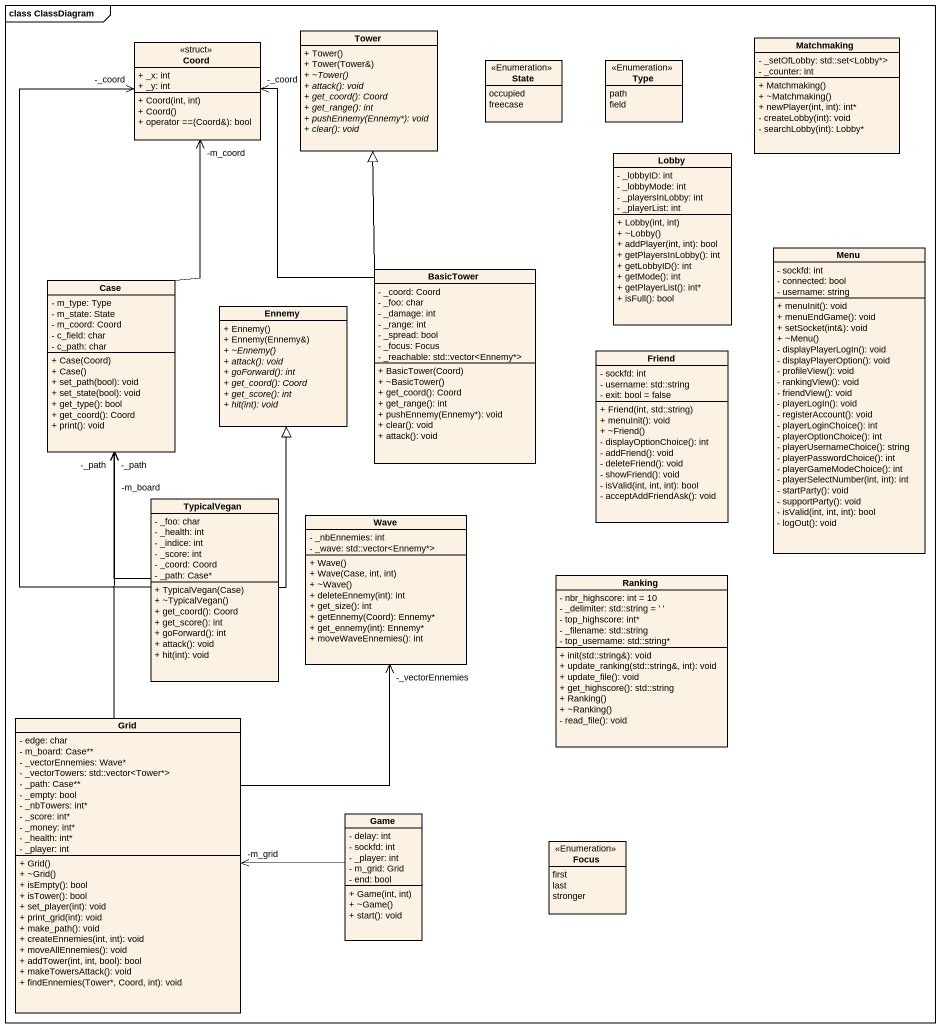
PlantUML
@startuml
mainframe class ClassDiagram
hide circle
hide empty members
skinparam classAttributeIconSize 0
class Tower {
  + Tower()
  + Tower(Tower&)
  {abstract} + ~Tower()
  {abstract} + attack(): void
  {abstract} + get_coord(): Coord
  {abstract} + get_range(): int
  {abstract} + pushEnnemy(Ennemy*): void
  {abstract} + clear(): void
}
class Coord <<struct>> {
  + _x: int
  + _y: int
  + Coord(int, int)
  + Coord()
  + operator ==(Coord&): bool
}
enum "State" as State_ <<Enumeration>> {
  occupied
  freecase
}
enum Type <<Enumeration>> {
  path
  field
}
class Matchmaking {
  - _setOfLobby: std::set<Lobby*>
  - _counter: int
  + Matchmaking()
  + ~Matchmaking()
  + newPlayer(int, int): int*
  - createLobby(int): void
  - searchLobby(int): Lobby*
}
class Lobby {
  - _lobbyID: int
  - _lobbyMode: int
  - _playersInLobby: int
  - _playerList: int
  + Lobby(int, int)
  + ~Lobby()
  + addPlayer(int, int): bool
  + getPlayersInLobby(): int
  + getLobbyID(): int
  + getMode(): int
  + getPlayerList(): int*
  + isFull(): bool
}
class Menu {
  - sockfd: int
  - connected: bool
  - username: string
  + menuInit(): void
  + menuEndGame(): void
  + setSocket(int&): void
  + ~Menu()
  - displayPlayerLogIn(): void
  - displayPlayerOption(): void
  - profileView(): void
  - rankingView(): void
  - friendView(): void
  - playerLogIn(): void
  - registerAccount(): void
  - playerLoginChoice(): int
  - playerOptionChoice(): int
  - playerUsernameChoice(): string
  - playerPasswordChoice(): int
  - playerGameModeChoice(): int
  - playerSelectNumber(int, int): int
  - startParty(): void
  - supportParty(): void
  - isValid(int, int, int): bool
  - logOut(): void
}
class Case {
  - m_type: Type
  - m_state: State
  - m_coord: Coord
  - c_field: char
  - c_path: char
  + Case(Coord)
  + Case()
  + set_path(bool): void
  + set_state(bool): void
  + get_type(): bool
  + get_coord(): Coord
  + print(): void
}
class Ennemy {
  + Ennemy()
  + Ennemy(Ennemy&)
  {abstract} + ~Ennemy()
  {abstract} + attack(): void
  {abstract} + goForward(): int
  {abstract} + get_coord(): Coord
  {abstract} + get_score(): int
  {abstract} + hit(int): void
}
class BasicTower {
  - _coord: Coord
  - _foo: char
  - _damage: int
  - _range: int
  - _spread: bool
  - _focus: Focus
  - _reachable: std::vector<Ennemy*>
  + BasicTower(Coord)
  + ~BasicTower()
  + get_coord(): Coord
  + get_range(): int
  + pushEnnemy(Ennemy*): void
  + clear(): void
  + attack(): void
}
class Friend {
  - sockfd: int
  - username: std::string
  - exit: bool = false
  + Friend(int, std::string)
  + menuInit(): void
  + ~Friend()
  - displayOptionChoice(): int
  - addFriend(): void
  - deleteFriend(): void
  - showFriend(): void
  - isValid(int, int, int): bool
  - acceptAddFriendAsk(): void
}
class TypicalVegan {
  - _foo: char
  - _health: int
  - _indice: int
  - _score: int
  - _coord: Coord
  - _path: Case*
  + TypicalVegan(Case)
  + ~TypicalVegan()
  + get_coord(): Coord
  + get_score(): int
  + goForward(): int
  + attack(): void
  + hit(int): void
}
class Wave {
  - _nbEnnemies: int
  - _wave: std::vector<Ennemy*>
  + Wave()
  + Wave(Case, int, int)
  + ~Wave()
  + deleteEnnemy(int): int
  + get_size(): int
  + getEnnemy(Coord): Ennemy*
  + get_ennemy(int): Ennemy*
  + moveWaveEnnemies(): int
}
class Ranking {
  - nbr_highscore: int = 10
  - _delimiter: std::string = ' '
  - top_highscore: int*
  - _filename: std::string
  - top_username: std::string*
  + init(std::string&): void
  + update_ranking(std::string&, int): void
  + update_file(): void
  + get_highscore(): std::string
  + Ranking()
  + ~Ranking()
  - read_file(): void
}
class Grid {
  - edge: char
  - m_board: Case**
  - _vectorEnnemies: Wave*
  - _vectorTowers: std::vector<Tower*>
  - _path: Case**
  - _empty: bool
  - _nbTowers: int*
  - _score: int*
  - _money: int*
  - _health: int*
  - _player: int
  + Grid()
  + ~Grid()
  + isEmpty(): bool
  + isTower(): bool
  + set_player(int): void
  + print_grid(int): void
  + make_path(): void
  + createEnnemies(int, int): void
  + moveAllEnnemies(): void
  + addTower(int, int, bool): bool
  + makeTowersAttack(): void
  + findEnnemies(Tower*, Coord, int): void
}
class Game {
  - delay: int
  - sockfd: int
  - _player: int
  - m_grid: Grid
  - end: bool
  + Game(int, int)
  + ~Game()
  + start(): void
}
enum Focus <<Enumeration>> {
  first
  last
  stronger
}
Case -up-> "-m_coord" Coord
BasicTower -up-|> Tower
BasicTower -up-> "-_coord" Coord
TypicalVegan -up-> "-_coord" Coord
TypicalVegan -up-> "-_path" Case
TypicalVegan -up-|> Ennemy
Grid -up-> "-_path" Case
Grid -up-> "-m_board" Case
Grid -up-> "-_vectorEnnemies" Wave
Game -left-> "-m_grid" Grid
@enduml
